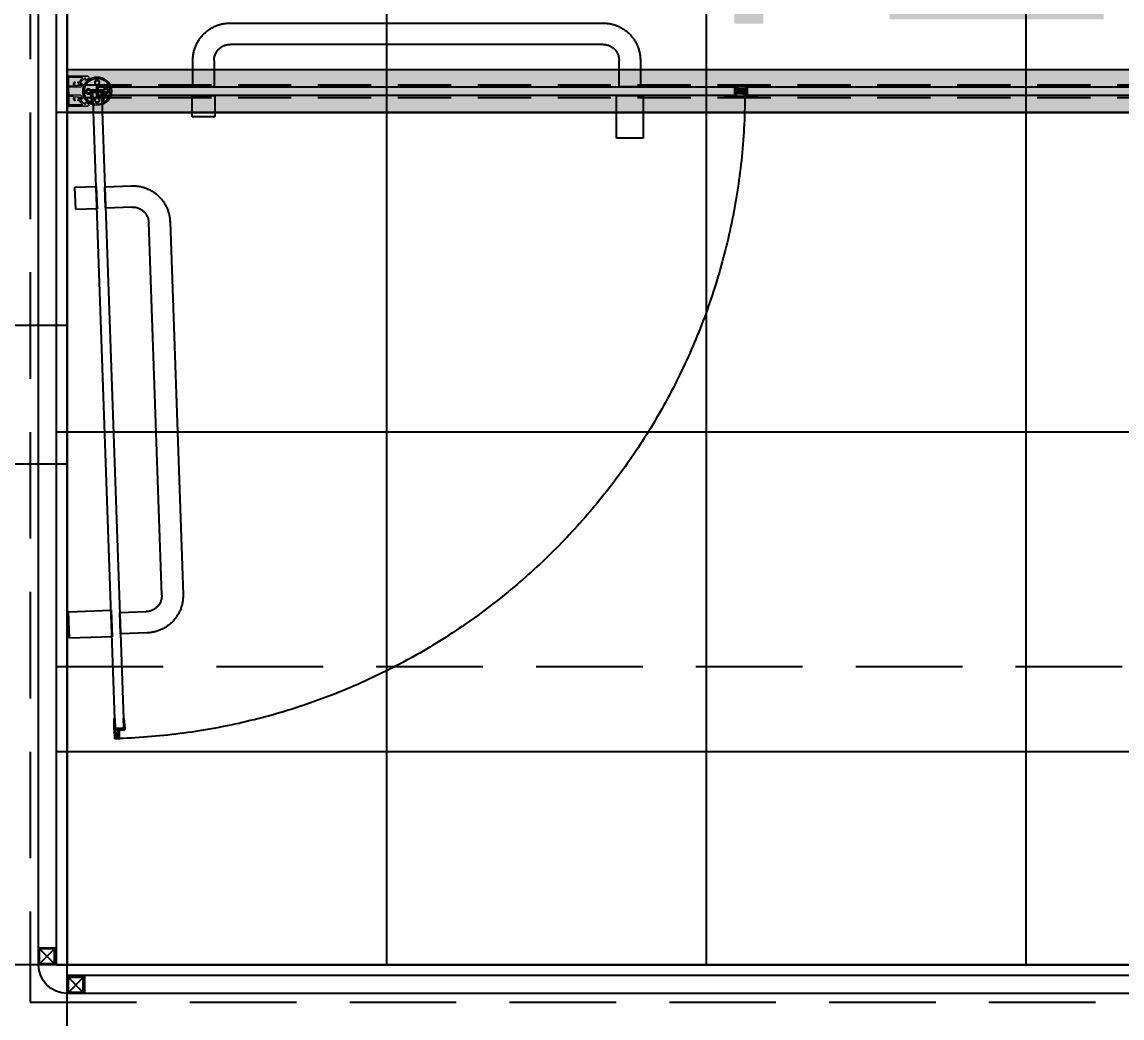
# Model space of a CAD drawing. Header units: millimetres. Extents: x 0 to 1390178, y 0 to 110113.
# Drawn here: x 704250 to 705282, y 40821 to 41756 of the extents above; entities that cross this region are included whole.
import ezdxf
from ezdxf.enums import TextEntityAlignment as Align
from ezdxf.xclip import XClip

# ---------------------------------------------------------------- set-up
doc = ezdxf.new("R2018")
doc.units = ezdxf.units.MM
doc.header["$LTSCALE"] = 100
doc.header["$XCLIPFRAME"] = 0
for name, pattern in [('X - 단위세대 확장형$0$HID', [1.5, 1, -0.5]), ('X - 단위세대 확장형$0$X-55$0$DASHED', [0.75, 0.5, -0.25]), ('X - 단위세대 확장형$0$X-55$0$HID', [2.3, 1.5, -0.8])]:
    doc.linetypes.add(name, pattern=pattern)
for name, color, linetype in [('AA-XXXX-TEXT', 3, 'Continuous'), ('SYM', 7, 'Continuous'), ('X - SHEET$0$AA-BORD-TEXT', 3, 'Continuous'), ('X - 단위세대 확장형$0$A-ETC', 7, 'Continuous'), ('X - 단위세대 확장형$0$A-TILE', 253, 'Continuous'), ('X - 단위세대 확장형$0$TOIL', 4, 'Continuous'), ('X - 단위세대 확장형$0$X-25$0$AA-FFXM-SANI', 4, 'Continuous'), ('X - 단위세대 확장형$0$X-55$0$AA-FFXM-SANI', 4, 'Continuous'), ('X - 단위세대 확장형$0$X-55$0$AA-XXXX-PAT2', 1, 'Continuous'), ('X - 단위세대 확장형$0$결로방지단열재', 7, 'X - 단위세대 확장형$0$HID')]:
    doc.layers.add(name, color=color, linetype=linetype)
doc.layers.add('X - 단위세대 확장형$0$A-MC', color=171, linetype='Continuous', plot=False)
doc.styles.add('HAUD01', font='Dotum.ttf')
doc.styles.get("Standard").update_dxf_attribs({"font": 'Dotum.ttf'})
doc.styles.add('X - SHEET$0$HAUD01', font='Dotum.ttf')

# ---------------------------------------------------------------- blocks, each defined once
blk = doc.blocks.new('X - SHEET$0$HAUDsheetV')
at = {"layer": 'X - SHEET$0$AA-BORD-TEXT', "color": 3, "style": 'X - SHEET$0$HAUD01'}
for tag, p in [('PJCode', (786, 567.935)), ('작성자', (786.112, 194.824)), ('검토자', (786.112, 181.824)), ('최종검토자', (786.112, 168.824)), ('승인자', (786.112, 155.824)), ('일자', (786.832, 144.018)), ('개정번호', (812, 65.92))]:
    blk.add_attdef(tag, text='', height=3, dxfattribs=at).set_placement(p, align=Align.MIDDLE_CENTER)
at = {"layer": 'X - SHEET$0$AA-BORD-TEXT', "color": 3, "lineweight": 30, "flags": 104}
blk.add_attdef('PJTitle', text='', height=4, dxfattribs=at).set_placement((787.248, 536.622), align=Align.MIDDLE_CENTER)
blk = doc.blocks.new('X - SHEET')
ref = blk.add_blockref('X - SHEET$0$HAUDsheetV', (-100, 0), dxfattribs=dict(xscale=100, yscale=100, zscale=100))
lines = blk.add_mtext('중랑구 상봉동 116-49번지 일원 2030 청년주택 \\P신축공사', dxfattribs={"layer": 'X - SHEET$0$AA-BORD-TEXT', "color": 3, "insert": (78624.8, 53662.2), "char_height": 5056.517, "attachment_point": 1})
ref.add_attrib('PJTitle', '', (78624.8, 53662.2), dxfattribs={"flags": 104}).embed_mtext(lines)
blk = doc.blocks.new('X - 단위세대 확장형$0$X-55$0$샤워부스')
at = {"layer": 'X - 단위세대 확장형$0$X-55$0$AA-FFXM-SANI', "linetype": 'X - 단위세대 확장형$0$X-55$0$HID', "ltscale": 10}
blk.add_hatch(color=8, dxfattribs=at).paths.add_polyline_path([(25911.2, -4316.8), (25911.2, -4319.4), (25916.1, -4319.2), (25916.1, -4316.7)])
at = {"layer": 'X - 단위세대 확장형$0$X-55$0$AA-FFXM-SANI', "color": 8, "linetype": 'X - 단위세대 확장형$0$X-55$0$HID', "ltscale": 10}
for p, q in [((25309.4, -4319.4), (25309.4, -4323.1)), ((25916.1, -4316.7), (25911.2, -4316.8)), ((25911.2, -4319.4), (25911.2, -4316.8))]:
    blk.add_line(p, q, dxfattribs=at)
for points in [[(25796.8, -4315.4), (25821.8, -4315.4), (25821.8, -4275.4), (25796.8, -4275.4)], [(25398.8, -4315.4), (25419.8, -4315.4), (25419.8, -4295.4), (25398.8, -4295.4)], [(25909.5, -4314.9), (25917, -4314.9), (25917, -4318.9), (25909.5, -4319.1)], [(25310.5, -4323.4), (25908, -4323.4), (25908, -4315.4), (25310.5, -4315.4)]]:
    blk.add_lwpolyline(points, close=True, dxfattribs=at)
for points in [[(25311.8, -4324.2, 1), (25310.8, -4324.2), (25309.9, -4324.2, -0.414214), (25309.4, -4323.8), (25309.4, -4315, -0.414214), (25309.9, -4314.5), (25310.8, -4314.5, 1), (25311.8, -4314.5), (25312.7, -4314.5, 1), (25313.6, -4314.5), (25314.5, -4314.5), (25321.8, -4314.4, 0.823575), (25296.2, -4319.4, 0.823575), (25321.8, -4324.4), (25314.5, -4324.2), (25313.6, -4324.2, 1), (25312.7, -4324.2)], [(25308.4, -4319.4), (25308.4, -4314, -0.414214), (25308.9, -4313.5), (25319.9, -4313.5, 0.578458), (25320, -4313.2, 0.245181), (25310.5, -4307.2, 0.438477), (25310, -4307.6), (25310, -4308.4, 0.337188), (25310.1, -4308.7, -0.585645), (25311.2, -4312.9, -0.881699), (25310.5, -4312.3, 0.682477), (25309.4, -4309.5, 0.682477), (25308.3, -4312.3, -0.881699), (25307.7, -4312.9, -0.585645), (25308.8, -4308.7, 0.337188), (25308.9, -4308.4), (25308.9, -4307.6, 0.438477), (25308.4, -4307.2, 0.39036), (25297.2, -4319.4, 0.39036), (25308.4, -4331.6, 0.438477), (25308.9, -4331.2), (25308.9, -4330.4, 0.337188), (25308.8, -4330.1, -0.585645), (25307.7, -4325.8, -0.881699), (25308.3, -4326.5, 0.682477), (25309.4, -4329.3, 0.682477), (25310.5, -4326.5, -0.881699), (25311.2, -4325.8, -0.585645), (25310.1, -4330.1, 0.337188), (25310, -4330.4), (25310, -4331.2, 0.438477), (25310.5, -4331.6, 0.245181), (25320, -4325.6, 0.578458), (25319.9, -4325.3), (25308.9, -4325.3, -0.414214), (25308.4, -4324.8)], [(25909, -4314.5), (25917, -4314.5, -0.414214), (25917.4, -4314.9), (25917.4, -4319.2), (25909.5, -4319.4), (25909.4, -4324.3), (25909, -4324.3)], [(25784.3, -4363.4), (25434.3, -4363.4, -0.414214), (25419.3, -4348.4), (25419.3, -4323.4), (25399.3, -4323.4), (25399.3, -4348.4, 0.414214), (25434.3, -4383.4), (25784.3, -4383.4, 0.414214), (25819.3, -4348.4), (25819.3, -4323.4), (25799.3, -4323.4), (25799.3, -4348.4, -0.414214)]]:
    blk.add_lwpolyline(points, format="xyb", close=True, dxfattribs=at)
blk.add_lwpolyline([(25908, -4323.4), (25898.6, -4323.4), (25898.6, -4323.9), (25909, -4324.3), (25909, -4314.5), (25898.6, -4314.9), (25898.6, -4315.4), (25908, -4315.4), (25908, -4323.4)], dxfattribs=at)
blk = doc.blocks.new('X - 단위세대 확장형$0$A$C456C1CD8')
at = {"layer": 'X - 단위세대 확장형$0$A-ETC', "color": 8, "linetype": 'Continuous'}
for p, q in [((1512, 1), (1526, 1)), ((1485, -26), (1499, -26))]:
    blk.add_line(p, q, dxfattribs=at)
at = {"layer": 'X - 단위세대 확장형$0$A-ETC', "color": 8, "linetype": 'Continuous', "elevation": 0}
for points in [[(1510, 0), (1510, 1550)], [(1527, 16), (1527, 1550)], [(1512, 15), (1526, 15), (1512, 1), (1512, 15), (1526, 1), (1526, 15)], [(1500, -27), (1500, 0), (1527, 0)], [(1510, 0), (1500, 0)], [(0, -10), (1500, -10)], [(1485, -12), (1499, -12), (1485, -26), (1485, -12), (1499, -26), (1499, -12)], [(10, -27), (1500, -27)]]:
    blk.add_lwpolyline(points, dxfattribs=at)
for points in [[(1527, 0), (1527, 16), (1511, 16), (1511, 0)], [(1500, -27), (1500, -11), (1484, -11), (1484, -27)]]:
    blk.add_lwpolyline(points, close=True, dxfattribs=at)
at = {"layer": 'X - 단위세대 확장형$0$A-ETC', "color": 8, "linetype": 'Continuous'}
blk.add_arc((1500, 0), 27, 270.0001, 0, dxfattribs=at)
at = {"layer": 'X - 단위세대 확장형$0$A-TILE'}
for p, q in [((0, 500, 0), (1510, 500, 0)), ((0, 200, 0), (1510, 200, 0))]:
    blk.add_line(p, q, dxfattribs=at)
blk.add_wipeout([(1500, 840), (1500, 800), (0, 800), (0, 840)]).dxf.layer = 'X - 단위세대 확장형$0$X-55$0$AA-FFXM-SANI'
at = {"layer": 'X - 단위세대 확장형$0$X-55$0$AA-FFXM-SANI', "elevation": 0}
blk.add_lwpolyline([(1500, 840), (0, 840), (0, 800), (1500, 800)], close=True, dxfattribs=at)
blk.add_wipeout([(0, 840), (1500, 840), (1500, 800), (0, 800)]).dxf.layer = 'X - 단위세대 확장형$0$X-55$0$AA-FFXM-SANI'
at = {"layer": 'X - 단위세대 확장형$0$X-55$0$AA-FFXM-SANI'}
for points in [[(865.2, 822.6), (865.3, 820), (870.2, 820.1), (870.1, 822.7)], [(870.2, 817.4), (870.2, 820), (865.3, 819.9), (865.3, 817.3)]]:
    blk.add_hatch(color=6, dxfattribs=at).paths.add_polyline_path(points)
at = {"layer": 'X - 단위세대 확장형$0$X-55$0$AA-XXXX-PAT2'}
h = blk.add_hatch(dxfattribs=at)
h.set_pattern_fill('AR-CONC', color=256, scale=5, angle=90)
h.set_pattern_definition([(140, (299876.762, -350649.787), (3.1376067, 35.8630091), [3.75, -41.25]), (85, (299876.76, -350649.787), (-37.6096067, -6.9375667), [3, -33]), (190.4514445, (299877.023, -350646.8), (-34.4719995, 28.9254423), [3.1870096, -35.0571056]), (136.1842, (299866.76, -350649.787), (8.275964, 53.3620665), [5.625, -61.875]), (186.635635, (299867.45, -350645.34), (-48.70593, 46.733097), [4.780517, -52.585688]), (81.184164, (299866.76, -350649.787), (-48.70593, 46.733097), [4.5, -49.5]), (111, (299869.262, -350644.787), (20.1309445, 29.8453526), [3.75, -41.25]), (56, (299869.26, -350644.787), (-36.2575023, 12.1657666), [3, -33]), (161.451445, (299870.94, -350642.3), (-16.1265576, 42.0111188), [3.1870095, -35.0571056]), (127.5, (299876.762, -350649.787), (-16.6446927, 0.60799277), [0, -32.6, 0, -33.5, 0, -33.125]), (97.5, (299876.762, -350649.787), (-19.7205856, 13.1534769), [0, -19.1, 0, -31.85, 0, -12.625]), (57.5, (299876.762, -350660.937), (1.1277436, 26.6911218), [0, -12.5, 0, -39, 0, -51.75]), (47.5, (299876.762, -350665.937), (-5.0052491, 29.1593085), [0, -16.25, 0, -25.9, 0, -36.75])])
h.paths.add_polyline_path([(0, 840), (0, 800), (1500, 800), (1500, 840)])
at = {"layer": 'X - 단위세대 확장형$0$A-ETC', "color": 8, "linetype": 'Continuous', "elevation": 0}
blk.add_lwpolyline([(1500, 1550), (1500, 0), (0, 0), (0, 2300), (1500, 2300)], dxfattribs=at)
at = {"layer": 'X - 단위세대 확장형$0$A-TILE'}
for p, q in [((900, 0, 0), (900, 2300, 0)), ((1200, 0, 0), (1200, 2300, 0)), ((600, 0, 0), (600, 1791.4, 0)), ((20, 800, 0), (1510, 800, 0))]:
    blk.add_line(p, q, dxfattribs=at)
at = {"layer": 'X - 단위세대 확장형$0$TOIL', "linetype": 'X - 단위세대 확장형$0$X-55$0$DASHED'}
for p, q in [((1489.8, 826, 0), (0, 826, 0)), ((1489.8, 814, 0), (0, 814, 0))]:
    blk.add_line(p, q, dxfattribs=at)
at = {"layer": 'X - 단위세대 확장형$0$TOIL', "color": 6, "lineweight": 20}
for p, q in [((1480.3, 834, 0), (1499.8, 834, 0)), ((1500, 834, 0), (1480.6, 834, 0)), ((1482.7, 831.7, 0), (1483.4, 832.6, 0)), ((1483.2, 830.4, 0), (1483.3, 830.6, 0)), ((1486, 827.1, 0), (1486.1, 827.2, 0)), ((1486.3, 832.9, 0), (1498.7, 832.9, 0)), ((1487.2, 826.4, 0), (1488.2, 826.9, 0)), ((1498.7, 824.9, 0), (1498.7, 832.9, 0)), ((1499.8, 820, 0), (1499.8, 832.9, 0)), ((1499.8, 832.9, 0), (1500, 832.9, 0)), ((1500, 832.9, 0), (1500, 834, 0)), ((1472, 820, 0), (1472, 823.7, 0)), ((1487.5, 823.8, 0), (1498.7, 823.8, 0)), ((1487.5, 816.2, 0), (1498.7, 816.2, 0)), ((1494.5, 824.9, 0), (1498.7, 824.9, 0)), ((1498.7, 820.5, 0), (1498.7, 825.1, 0)), ((1498.9, 820, 0), (1498.7, 820.5, 0)), ((1498.7, 819.5, 0), (1498.9, 820, 0)), ((1498.7, 819.5, 0), (1498.7, 814.9, 0)), ((1499.8, 820, 0), (1499.8, 807.1, 0)), ((1480.3, 806, 0), (1499.8, 806, 0)), ((1500, 806, 0), (1480.6, 806, 0)), ((1482.7, 808.3, 0), (1483.4, 807.4, 0)), ((1483.2, 809.6, 0), (1483.3, 809.4, 0)), ((1486, 812.9, 0), (1486.1, 812.8, 0)), ((1486.3, 807.1, 0), (1498.7, 807.1, 0)), ((1487.2, 813.6, 0), (1488.2, 813.1, 0)), ((1494.5, 815.1, 0), (1498.7, 815.1, 0)), ((1498.7, 815.1, 0), (1498.7, 807.1, 0)), ((1499.8, 807.1, 0), (1500, 807.1, 0)), ((1500, 807.1, 0), (1500, 806, 0))]:
    blk.add_line(p, q, dxfattribs=at)
at = {"layer": 'X - 단위세대 확장형$0$TOIL', "color": 6, "lineweight": 20, "elevation": 0}
for points in [[(1469.7, 824.9, 1), (1470.6, 824.9), (1471.5, 824.9, -0.414214), (1472, 824.4), (1472, 815.6, -0.414214), (1471.5, 815.1), (1470.6, 815.1, 1), (1469.7, 815.1), (1468.7, 815.1, 1), (1467.8, 815.1), (1466.9, 815.1), (1459.7, 815, 0.823575), (1485.2, 820, 0.823575), (1459.7, 825), (1466.9, 824.9), (1467.8, 824.9, 1), (1468.7, 824.9)], [(1473, 820), (1473, 814.6, -0.414214), (1472.5, 814.1), (1461.5, 814.1, 0.578458), (1461.4, 813.8, 0.245181), (1471, 807.8, 0.438477), (1471.5, 808.2), (1471.5, 809, 0.337188), (1471.3, 809.3, -0.585645), (1470.2, 813.6, -0.881699), (1470.9, 812.9, 0.682477), (1472, 810.1, 0.682477), (1473.1, 812.9, -0.881699), (1473.7, 813.6, -0.585645), (1472.6, 809.3, 0.337188), (1472.5, 809), (1472.5, 808.2, 0.438477), (1473, 807.8, 0.39036), (1484.2, 820, 0.39036), (1473, 832.2, 0.438477), (1472.5, 831.8), (1472.5, 831, 0.337188), (1472.6, 830.7, -0.585645), (1473.7, 826.4, -0.881699), (1473.1, 827.1, 0.682477), (1472, 829.9, 0.682477), (1470.9, 827.1, -0.881699), (1470.2, 826.4, -0.585645), (1471.3, 830.7, 0.337188), (1471.5, 831), (1471.5, 831.8, 0.438477), (1471, 832.2, 0.245181), (1461.4, 826.2, 0.578458), (1461.5, 825.9), (1472.5, 825.9, -0.414214), (1473, 825.4)]]:
    blk.add_lwpolyline(points, format="xyb", close=True, dxfattribs=at)
at = {"layer": 'X - 단위세대 확장형$0$TOIL', "color": 6, "elevation": 0}
blk.add_lwpolyline([(1, 816), (862.1, 816), (862.1, 824), (1, 824)], close=True, dxfattribs=at)
at = {"layer": 'X - 단위세대 확장형$0$TOIL', "color": 6, "lineweight": 20}
for centre, radius, start, end in [((1480.6, 833, 0), 1.02, 90, 241.045), ((1472.6, 818.6, 0), 15.4, 49.9147, 61.045), ((1482.8, 830.8, 0), 0.512, 229.9147, 310.2581), ((1472.6, 818.6, 0), 16.5, 49.9728, 52.3559), ((1482.9, 830.9, 0), 0.512, 322.4793, 49.9728), ((1472.6, 818.6, 0), 17.6, 28.1354, 52.3559), ((1486.3, 832.4, 0), 0.512, 90, 225.1532), ((1486.3, 826.7, 0), 0.512, 130.2581, 210.6015), ((1472.6, 818.6, 0), 15.4, 20.7836, 30.6015), ((1472.6, 818.6, 0), 18.9, 32.3457, 45.1532), ((1486.4, 826.8, 0), 0.512, 30.639, 126.9054), ((1472.6, 818.6, 0), 16.5, 28.1354, 30.639), ((1489, 829, 0), 0.512, 212.3457, 316.5037), ((1491.4, 826.7, 0), 2.82, 132.8396, 136.5037), ((1489.8, 828.4, 0), 0.512, 30, 132.8396), ((1491.4, 826.7, 0), 1.79, 132.8396, 47.1604), ((1489.8, 828.4, 0), 0.512, 312.8396, 30), ((1493, 828.4, 0), 0.512, 150, 227.1604), ((1493, 828.4, 0), 0.512, 47.1604, 150), ((1491.4, 826.7, 0), 2.82, 336.9018, 47.1604), ((1472.6, 821.4, 0), 15.4, 329.3985, 339.2164), ((1487.5, 824.3, 0), 0.512, 200.7836, 270), ((1487.5, 815.7, 0), 0.512, 90, 159.2164), ((1494.5, 825.4, 0), 0.512, 156.9018, 270), ((1480.6, 807, 0), 1.02, 118.955, 270), ((1472.6, 821.4, 0), 15.4, 298.955, 310.0853), ((1482.8, 809.2, 0), 0.512, 49.7419, 130.0853), ((1472.6, 821.4, 0), 16.5, 307.6441, 310.0272), ((1482.9, 809.1, 0), 0.512, 310.0272, 37.5207), ((1472.6, 821.4, 0), 17.6, 307.6441, 331.8646), ((1486.3, 813.3, 0), 0.512, 149.3985, 229.7419), ((1486.3, 807.6, 0), 0.512, 134.8468, 270), ((1472.6, 821.4, 0), 18.9, 314.8468, 327.6543), ((1486.4, 813.2, 0), 0.512, 233.0946, 329.361), ((1472.6, 821.4, 0), 16.5, 329.361, 331.8646), ((1489, 811, 0), 0.512, 43.4963, 147.6543), ((1491.4, 813.3, 0), 2.82, 223.4963, 227.1604), ((1489.8, 811.6, 0), 0.512, 227.1604, 330), ((1491.4, 813.3, 0), 1.79, 312.8396, 227.1604), ((1489.8, 811.6, 0), 0.512, 330, 47.1604), ((1493, 811.6, 0), 0.512, 132.8396, 210), ((1493, 811.6, 0), 0.512, 210, 312.8396), ((1491.4, 813.3, 0), 2.82, 312.8396, 23.0982), ((1494.5, 814.6, 0), 0.512, 90, 203.0982)]:
    blk.add_arc(centre, radius, start, end, dxfattribs=at)
at = {"layer": 'X - 단위세대 확장형$0$X-25$0$AA-FFXM-SANI', "color": 8, "linetype": 'X - 단위세대 확장형$0$HID', "elevation": 0}
blk.add_lwpolyline([(1535, 1550), (1535, -35), (-35, -35), (-35, 2335), (1535, 2335), (1535, 1550)], dxfattribs=at)
at = {"layer": 'X - 단위세대 확장형$0$X-55$0$AA-FFXM-SANI', "color": 6}
for p, q in [((870.1, 822.7, 0), (865.2, 822.6, 0)), ((865.3, 820, 0), (865.2, 822.6, 0)), ((865.3, 819.9, 0), (865.3, 817.3, 0)), ((865.3, 817.3, 0), (870.2, 817.4, 0)), ((870.2, 820, 0), (870.2, 817.4, 0))]:
    blk.add_line(p, q, dxfattribs=at)
at = {"layer": 'X - 단위세대 확장형$0$X-55$0$AA-FFXM-SANI', "color": 8, "linetype": 'X - 단위세대 확장형$0$X-55$0$HID', "ltscale": 10, "elevation": 0}
blk.add_lwpolyline([(997.2, 864), (1347.2, 864, -0.414214), (1362.2, 849), (1362.2, 824), (1382.2, 824), (1382.2, 849, 0.414214), (1347.2, 884), (997.2, 884, 0.414214), (962.2, 849), (962.2, 824), (982.2, 824), (982.2, 849, -0.414214)], format="xyb", close=True, dxfattribs=at)
at = {"layer": 'X - 단위세대 확장형$0$X-55$0$AA-FFXM-SANI', "elevation": 0}
blk.add_lwpolyline([(0, 840), (1500, 840), (1500, 800), (0, 800)], close=True, dxfattribs=at)
at = {"layer": 'X - 단위세대 확장형$0$X-55$0$AA-FFXM-SANI', "color": 6, "elevation": 0}
for points in [[(862.1, 816), (852.6, 816), (852.6, 815.5), (863, 815.1), (863, 824.9), (852.6, 824.5), (852.6, 824), (862.1, 824), (862.1, 816)], [(873.4, 824), (882.8, 824), (882.8, 824.5), (872.4, 824.9), (872.4, 815.1), (882.8, 815.5), (882.8, 816), (873.4, 816), (873.4, 824)]]:
    blk.add_lwpolyline(points, dxfattribs=at)
for points in [[(863, 824.9), (871, 824.9, -0.414214), (871.5, 824.5), (871.5, 820.2), (863.5, 820), (863.5, 815.1), (863, 815.1)], [(872.4, 815.1), (864.5, 815.1, -0.414214), (864, 815.5), (864, 819.8), (872, 820), (872, 824.9), (872.4, 824.9)]]:
    blk.add_lwpolyline(points, format="xyb", close=True, dxfattribs=at)
for points in [[(863.5, 824.5), (871, 824.5), (871, 820.5), (863.5, 820.3)], [(872, 815.5), (864.5, 815.5), (864.5, 819.5), (872, 819.7)], [(1470.9, 824), (873.4, 824), (873.4, 816), (1470.9, 816)]]:
    blk.add_lwpolyline(points, close=True, dxfattribs=at)
at = {"layer": 'X - 단위세대 확장형$0$X-55$0$AA-FFXM-SANI', "color": 8, "linetype": 'X - 단위세대 확장형$0$X-55$0$HID', "ltscale": 10, "elevation": 0}
for points in [[(984.7, 816), (959.7, 816), (959.7, 776), (984.7, 776)], [(1382.7, 816), (1361.7, 816), (1361.7, 796), (1382.7, 796)]]:
    blk.add_lwpolyline(points, close=True, dxfattribs=at)
at = {"layer": 'X - 단위세대 확장형$0$X-55$0$AA-FFXM-SANI', "color": 8, "linetype": 'X - 단위세대 확장형$0$X-55$0$HID', "ltscale": 10}
blk.add_arc((1472, 820, 0), 608, 180.0167, 268.4337, dxfattribs=at)
at = {"layer": 'X - 단위세대 확장형$0$X-55$0$AA-FFXM-SANI', "extrusion": (0, 0, -1), "xscale": -1, "zscale": -1, "rotation": 92.00000000000003}
blk.add_blockref('X - 단위세대 확장형$0$X-55$0$샤워부스', (-6672, 25963.3, 0), dxfattribs=at)
blk = doc.blocks.new('X - 단위세대 확장형$0$A$Cca1b3c21')
at = {"xscale": -1.000000000000001}
blk.add_blockref('X - 단위세대 확장형$0$A$C456C1CD8', (-180, -8192.5), dxfattribs=at)
at = {"layer": 'X - 단위세대 확장형$0$A-MC'}
for p, q in [((-1680, -8662.5), (-1680, -5642.5)), ((-1680, -7592.5), (-2980, -7592.5)), ((-1680, -7722.5), (-2980, -7722.5)), ((0, -8192.5), (-1904.9, -8192.5))]:
    blk.add_line(p, q, dxfattribs=at)
blk = doc.blocks.new('X - 단위세대 확장형$0$20220222-결로')
at = {"layer": 'X - 단위세대 확장형$0$결로방지단열재'}
blk.add_line((-24500, 17700), (-17360, 17700), dxfattribs=at)
blk = doc.blocks.new('X - 단위세대 확장형', base_point=(-475.4, -286.7))
blk.add_blockref('X - 단위세대 확장형$0$A$Cca1b3c21', (53222, 64955.6))
blk.add_blockref('X - 단위세대 확장형$0$20220222-결로', (70482, 39343.1))
blk = doc.blocks.new('20220114_기준층 실명')
at = {"layer": 'AA-XXXX-TEXT', "style": 'HAUD01', "width": 0.8}
blk.add_text('욕실', height=300, dxfattribs=at).set_placement((-30543.8, 24626.2), align=Align.MIDDLE_CENTER)

msp = doc.modelspace()

# ---------------------------------------------------------------- block references
at = {"layer": 'SYM'}
ref = msp.add_blockref('X - 단위세대 확장형', (652274.7, -16179.1), dxfattribs=at)
XClip(ref).set_block_clipping_path([(27286.2339647645, 22495.2025850526), (88213.6007378809, 68689.6277392105)])

# ---------------------------------------------------------------- next in the draw order: block references
for p in [(504000, 0), (588000, 0)]:
    msp.add_blockref('X - SHEET', p)
at = {"layer": 'AA-XXXX-TEXT'}
msp.add_blockref('20220114_기준층 실명', (735539.4, 17309.8), dxfattribs=at)

doc.saveas('drawing.dxf')
